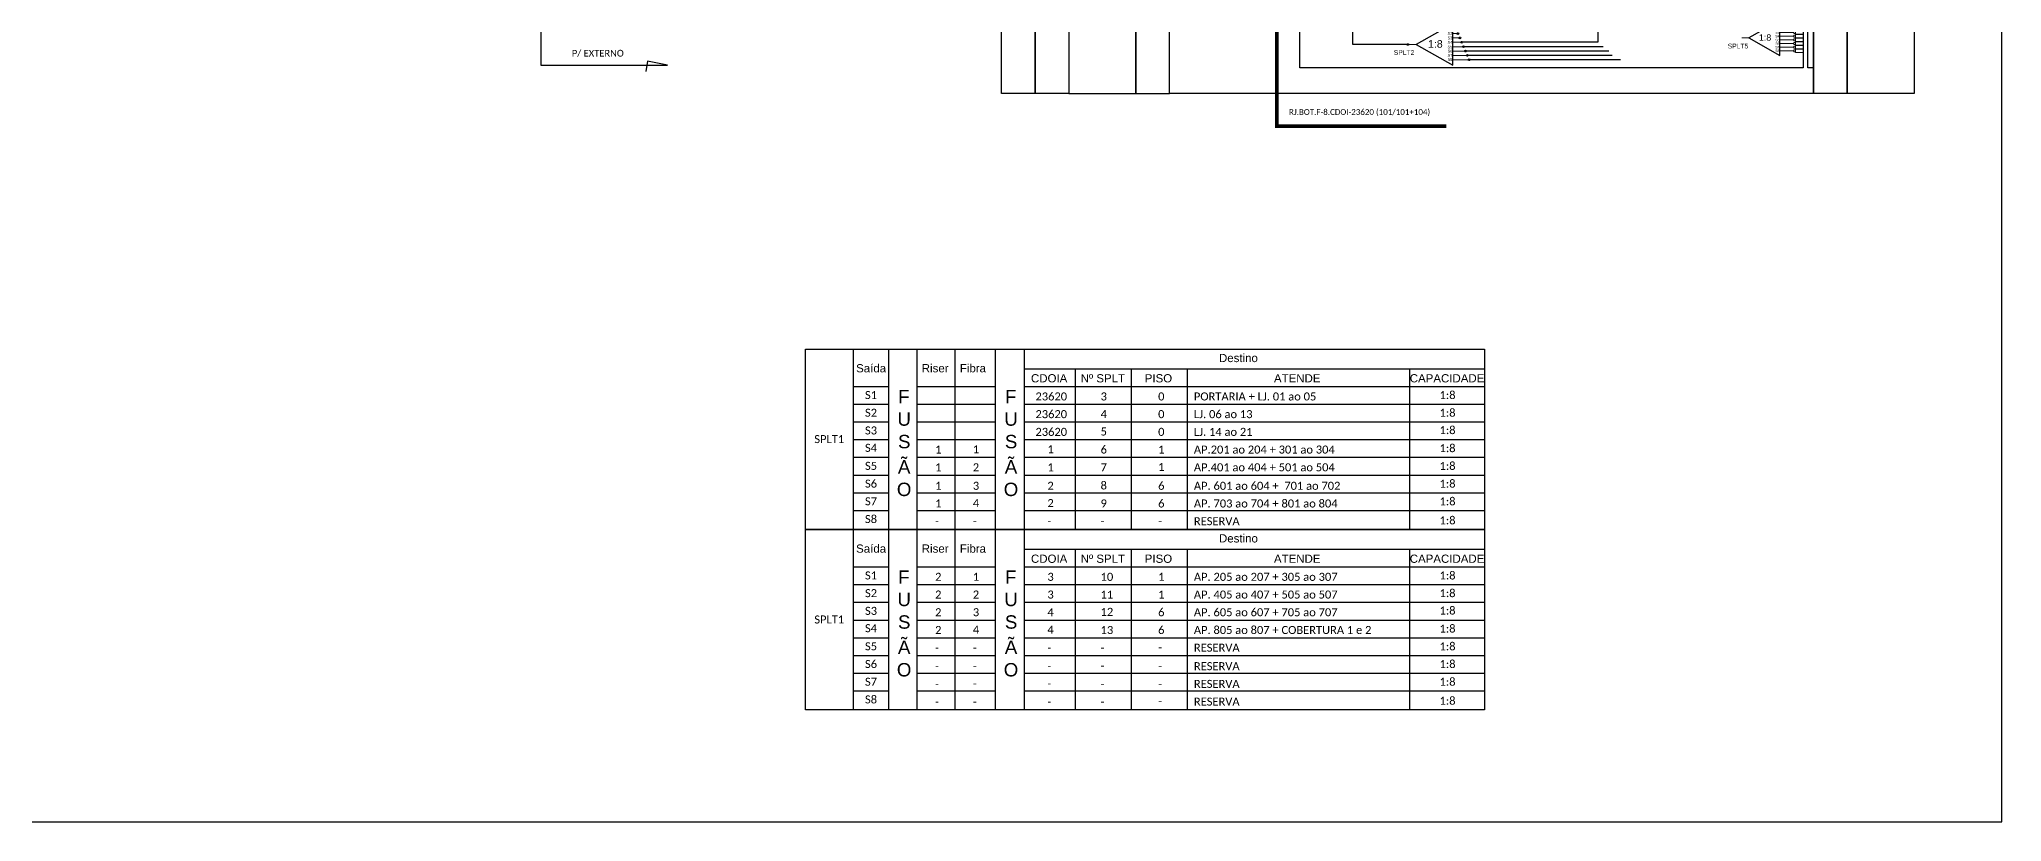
# Model space of a CAD drawing. Extents: x -89 to 749, y 705 to 1299.
# Drawn here: x 252.3 to 749.2, y 705 to 903.1 of the extents above; entities that cross this region are included whole.
import ezdxf
from ezdxf.enums import TextEntityAlignment as Align

# ---------------------------------------------------------------- set-up
doc = ezdxf.new("R2010")
doc.units = 0
doc.styles.add('ARIAL', font='arial.ttf')
doc.styles.get("Standard").update_dxf_attribs({"font": 'arial.ttf'})
doc.styles.add('WMF-Calibri0', font='calibri.ttf')
doc.linetypes.add('RESERVA', pattern='A,0.5,-0.15,["RESERVA",Standard,S=0.18,R=0,X=0,Y=-0.1],-1.3', length=1.95)

# ---------------------------------------------------------------- blocks, each defined once
blk = doc.blocks.new('SPLT_1-8_DIV_DIR')
h = blk.add_hatch(color=3)
h.dxf.hatch_style = 1
edge = h.paths.add_edge_path()
edge.add_arc((12.77, 4.04), 0.242, 0, 360)
h = blk.add_hatch(color=3)
h.dxf.hatch_style = 1
edge = h.paths.add_edge_path()
edge.add_arc((13.27, 2.88), 0.242, 0, 360)
h = blk.add_hatch(color=3)
h.dxf.hatch_style = 1
edge = h.paths.add_edge_path()
edge.add_arc((13.77, 1.73), 0.242, 0, 360)
h = blk.add_hatch(color=3)
h.dxf.hatch_style = 1
edge = h.paths.add_edge_path()
edge.add_arc((14.27, 0.58), 0.242, 0, 360)
h = blk.add_hatch(color=3)
h.dxf.hatch_style = 1
edge = h.paths.add_edge_path()
edge.add_arc((14.77, -0.58), 0.242, 0, 360)
h = blk.add_hatch(color=3)
h.dxf.hatch_style = 1
edge = h.paths.add_edge_path()
edge.add_arc((15.27, -1.73), 0.242, 0, 360)
h = blk.add_hatch(color=3)
h.dxf.hatch_style = 1
edge = h.paths.add_edge_path()
edge.add_arc((15.77, -2.88), 0.242, 0, 360)
h = blk.add_hatch(color=3)
h.dxf.hatch_style = 1
edge = h.paths.add_edge_path()
edge.add_arc((16.27, -4.04), 0.242, 0, 360)
at = {"color": 1}
blk.add_lwpolyline([(11.89, 5.45), (2.22, 0), (11.89, -5.45), (11.89, 5.45)], dxfattribs=at)
at = {"color": 1, "lineweight": 0}
blk.add_lwpolyline([(2.22, 0), (0, 0)], dxfattribs=at)
at = {"color": 7, "lineweight": 0}
for points in [[(12.77, 4.04), (11.89, 4.04)], [(11.89, 2.88), (13.27, 2.88)], [(11.89, 1.73), (13.77, 1.73)], [(11.89, 0.58), (14.27, 0.58)], [(11.89, -0.58), (14.77, -0.58)], [(11.89, -1.73), (15.27, -1.73)], [(11.89, -2.88), (15.77, -2.88)], [(11.89, -4.04), (16.27, -4.04)]]:
    blk.add_lwpolyline(points, dxfattribs=at)
at = {"color": 3}
for centre in [(12.77, 4.04), (13.27, 2.88), (13.77, 1.73), (14.27, 0.58), (14.77, -0.58), (15.27, -1.73), (15.77, -2.88), (16.27, -4.04)]:
    blk.add_circle(centre, 0.242, dxfattribs=at)
at = {"color": 1, "style": 'ARIAL'}
for s, height, p in [('1:8', 2, (5.35, -0.85)), ('S1', 0.75, (10.52, 3.77)), ('S2', 0.75, (10.52, 2.58)), ('S3', 0.75, (10.52, 1.37)), ('S4', 0.75, (10.52, 0.19)), ('S5', 0.75, (10.52, -1.02)), ('S6', 0.75, (10.52, -2.14)), ('S7', 0.75, (10.52, -3.24)), ('S8', 0.75, (10.52, -4.36))]:
    blk.add_text(s, height=height, dxfattribs=at).set_placement(p)
blk = doc.blocks.new('SPLT_1-8_SC-APC')
at = {"color": 1}
blk.add_lwpolyline([(-7.37, -2.1), (-17.04, -7.55), (-7.37, -13), (-7.37, -2.1)], dxfattribs=at)
at = {"color": 3, "lineweight": 0}
for points in [[(-2.99, -3.51), (-7.37, -3.51)], [(-7.37, -4.66), (-2.99, -4.66)], [(-7.37, -5.82), (-2.99, -5.82)], [(-2.41, -3.02), (-2.41, -4)], [(-2.41, -3.02), (0, -3.02)], [(-2.41, -4), (0, -4)], [(-2.41, -4.17), (-2.41, -5.16)], [(-2.41, -4.17), (0, -4.17)], [(-2.41, -5.16), (0, -5.16)], [(-2.41, -5.32), (-2.41, -6.31)], [(-2.41, -5.32), (0, -5.32)], [(-7.37, -6.97), (-2.99, -6.97)], [(-7.37, -8.12), (-2.99, -8.12)], [(-7.37, -9.28), (-2.99, -9.28)], [(-7.37, -10.43), (-2.99, -10.43)], [(-7.37, -11.58), (-2.99, -11.58)], [(-2.41, -6.31), (0, -6.31)], [(-2.41, -6.48), (-2.41, -7.46)], [(-2.41, -6.48), (0, -6.48)], [(-2.41, -7.46), (0, -7.46)], [(-2.41, -7.63), (-2.41, -8.62)], [(-2.41, -7.63), (0, -7.63)], [(-2.41, -8.62), (0, -8.62)], [(-2.41, -8.78), (-2.41, -9.77)], [(-2.41, -8.78), (0, -8.78)], [(-2.41, -9.77), (0, -9.77)], [(-2.41, -9.94), (-2.41, -10.92)], [(-2.41, -9.94), (0, -9.94)], [(-2.41, -10.92), (0, -10.92)], [(-2.41, -11.09), (-2.41, -12.08)], [(-2.41, -11.09), (0, -11.09)], [(-2.41, -12.08), (0, -12.08)]]:
    blk.add_lwpolyline(points, dxfattribs=at)
for points in [[(-2.99, -3.22), (-2.41, -3.22), (-2.41, -3.8), (-2.99, -3.8)], [(-2.99, -4.38), (-2.41, -4.38), (-2.41, -4.95), (-2.99, -4.95)], [(-2.99, -5.53), (-2.41, -5.53), (-2.41, -6.1), (-2.99, -6.1)], [(-2.99, -6.68), (-2.41, -6.68), (-2.41, -7.26), (-2.99, -7.26)], [(-2.99, -7.84), (-2.41, -7.84), (-2.41, -8.41), (-2.99, -8.41)], [(-2.99, -8.99), (-2.41, -8.99), (-2.41, -9.56), (-2.99, -9.56)], [(-2.99, -10.14), (-2.41, -10.14), (-2.41, -10.72), (-2.99, -10.72)], [(-2.99, -11.3), (-2.41, -11.3), (-2.41, -11.87), (-2.99, -11.87)]]:
    blk.add_lwpolyline(points, close=True, dxfattribs=at)
at = {"color": 1, "lineweight": 0}
blk.add_lwpolyline([(-17.04, -7.55), (-19.26, -7.55)], dxfattribs=at)
at = {"color": 1, "style": 'ARIAL'}
for s, height, p in [('S1', 0.75, (-8.74, -3.78)), ('S2', 0.75, (-8.74, -4.97)), ('S3', 0.75, (-8.74, -6.18)), ('1:8', 2, (-13.91, -8.4)), ('S4', 0.75, (-8.74, -7.36)), ('S5', 0.75, (-8.74, -8.57)), ('S6', 0.75, (-8.74, -9.69)), ('S7', 0.75, (-8.74, -10.78)), ('S8', 0.75, (-8.74, -11.9))]:
    blk.add_text(s, height=height, dxfattribs=at).set_placement(p)

msp = doc.modelspace()

# ---------------------------------------------------------------- hatches: boundary and pattern name
h = msp.add_hatch(color=3)
h.dxf.hatch_style = 1
edge = h.paths.add_edge_path()
edge.add_arc((598.86, 901.81), 0.207, 0, 360)

# ---------------------------------------------------------------- linework, layer by layer
at = {"color": 2}
for p, q in [((584.92, 901.81), (584.92, 907.63)), ((598.86, 901.81), (584.92, 901.81))]:
    msp.add_line(p, q, dxfattribs=at)
at = {"color": 7}
for p, q in [((446.36, 824.71), (618.28, 824.71)), ((446.36, 779.03), (446.36, 824.71)), ((458.41, 824.71), (458.41, 779.03)), ((467.32, 824.71), (467.32, 779.03)), ((474.63, 779.03), (474.63, 824.71)), ((484.19, 824.71), (484.19, 779.03)), ((494.37, 824.71), (494.37, 779.03)), ((501.7, 824.71), (501.7, 779.03)), ((618.28, 824.71), (618.28, 779.03)), ((458.41, 815.23), (467.32, 815.23)), ((474.63, 815.23), (494.37, 815.23)), ((501.7, 819.72), (618.28, 819.72)), ((501.7, 815.23), (618.28, 815.23)), ((514.59, 819.72), (514.59, 779.03)), ((528.8, 819.72), (528.8, 779.03)), ((542.98, 819.72), (542.98, 779.03)), ((599.3, 819.72), (599.3, 779.03)), ((458.41, 810.75), (467.32, 810.75)), ((474.63, 810.75), (494.37, 810.75)), ((501.7, 810.75), (618.28, 810.75)), ((458.41, 806.26), (467.32, 806.26)), ((474.63, 806.26), (494.37, 806.26)), ((501.7, 806.26), (618.28, 806.26)), ((458.41, 801.78), (467.32, 801.78)), ((474.63, 801.78), (494.37, 801.78)), ((501.7, 801.78), (618.28, 801.78)), ((458.41, 797.29), (467.32, 797.29)), ((474.63, 797.29), (494.37, 797.29)), ((501.7, 797.29), (618.28, 797.29)), ((458.41, 792.81), (467.32, 792.81)), ((474.63, 792.81), (494.37, 792.81)), ((501.7, 792.81), (618.28, 792.81)), ((458.41, 788.32), (467.32, 788.32)), ((474.63, 788.32), (494.37, 788.32)), ((501.7, 788.32), (618.28, 788.32)), ((458.41, 783.84), (467.32, 783.84)), ((474.63, 783.84), (494.37, 783.84)), ((501.7, 783.84), (618.28, 783.84)), ((618.28, 779.03), (446.36, 779.03)), ((446.36, 779.03), (618.28, 779.03)), ((446.36, 733.35), (446.36, 779.03)), ((458.41, 779.03), (458.41, 733.35)), ((467.32, 779.03), (467.32, 733.35)), ((474.63, 733.35), (474.63, 779.03)), ((484.19, 779.03), (484.19, 733.35)), ((494.37, 779.03), (494.37, 733.35)), ((501.7, 779.03), (501.7, 733.35)), ((618.28, 779.03), (618.28, 733.35)), ((501.7, 774.04), (618.28, 774.04)), ((514.59, 774.04), (514.59, 733.35)), ((528.8, 774.04), (528.8, 733.35)), ((542.98, 774.04), (542.98, 733.35)), ((599.3, 774.04), (599.3, 733.35)), ((458.41, 769.56), (467.32, 769.56)), ((474.63, 769.56), (494.37, 769.56)), ((501.7, 769.56), (618.28, 769.56)), ((458.41, 765.07), (467.32, 765.07)), ((458.41, 760.59), (467.32, 760.59)), ((474.63, 765.07), (494.37, 765.07)), ((474.63, 760.59), (494.37, 760.59)), ((501.7, 765.07), (618.28, 765.07)), ((501.7, 760.59), (618.28, 760.59)), ((458.41, 756.1), (467.32, 756.1)), ((474.63, 756.1), (494.37, 756.1)), ((501.7, 756.1), (618.28, 756.1)), ((458.41, 751.62), (467.32, 751.62)), ((474.63, 751.62), (494.37, 751.62)), ((501.7, 751.62), (618.28, 751.62)), ((458.41, 747.13), (467.32, 747.13)), ((474.63, 747.13), (494.37, 747.13)), ((501.7, 747.13), (618.28, 747.13)), ((458.41, 742.65), (467.32, 742.65)), ((474.63, 742.65), (494.37, 742.65)), ((501.7, 742.65), (618.28, 742.65)), ((458.41, 738.16), (467.32, 738.16)), ((474.63, 738.16), (494.37, 738.16)), ((501.7, 738.16), (618.28, 738.16)), ((618.28, 733.35), (446.36, 733.35))]:
    msp.add_line(p, q, dxfattribs=at)
msp.add_lwpolyline([(-89.32, 705.02), (749.25, 705.02), (749.25, 1299.02), (-89.32, 1299.02), (-89.32, 705.02)])
for points in [[(496, 937.49), (504.5, 937.49), (504.5, 889.37), (496, 889.37)], [(504.5, 937.49), (513, 937.49), (513, 889.37), (504.5, 889.37)], [(530.01, 937.49), (513, 937.49), (513, 889.37), (530.01, 889.37)], [(538.51, 937.49), (530.01, 937.49), (530.01, 889.37), (538.51, 889.37)], [(538.51, 937.49), (701.56, 937.49), (701.56, 889.37), (538.51, 889.37)], [(701.56, 937.49), (710.07, 937.49), (710.07, 889.37), (701.56, 889.37)], [(710.07, 937.49), (727.07, 937.49), (727.07, 889.37), (710.07, 889.37)]]:
    msp.add_lwpolyline(points, close=True)
at = {"color": 1}
msp.add_lwpolyline([(571.49, 930.51), (698.98, 930.51), (698.98, 895.92), (571.49, 895.92)], close=True, dxfattribs=at)
at = {"color": 3}
msp.add_lwpolyline([(701.56, 895.92), (700.14, 895.92), (700.14, 913.46), (698.99, 914.57), (700.14, 915.68), (700.14, 930.51), (701.56, 930.51)], dxfattribs=at)
at = {"color": 6}
msp.add_lwpolyline([(646.97, 921.3), (646.97, 902.39), (612.72, 902.39)], dxfattribs=at)
at = {"color": 1}
msp.add_lwpolyline([(379.34, 912.37), (379.34, 896.57), (411.4, 896.57), (406.37, 897.55), (405.87, 894.97)], dxfattribs=at)
at = {"color": 1, "const_width": 0.9}
msp.add_lwpolyline([(608.59, 881.15), (565.68, 881.15), (565.68, 908.03), (577.47, 908.03)], dxfattribs=at)
at = {"color": 252, "linetype": 'RESERVA', "ltscale": 4}
for points in [[(648.32, 901.25), (613.2, 901.25)], [(649.78, 900.15), (613.68, 900.15)], [(650.56, 899.05), (614.16, 899.05)], [(652.69, 897.95), (614.63, 897.95)]]:
    msp.add_lwpolyline(points, dxfattribs=at)
at = {"color": 3}
msp.add_circle((598.86, 901.81), 0.207, dxfattribs=at)

# ---------------------------------------------------------------- block references
at = {"xscale": 0.9552607811559198, "yscale": 0.9552607811559198, "zscale": 0.9552607811559198}
msp.add_blockref('SPLT_1-8_DIV_DIR', (598.86, 901.81), dxfattribs=at)
at = {"color": 3, "xscale": 0.8082975840550092, "yscale": 0.8082975840550092, "zscale": 0.8082975840550092}
msp.add_blockref('SPLT_1-8_SC-APC', (698.99, 909.56), dxfattribs=at)

# ---------------------------------------------------------------- texts
at = {"style": 'WMF-Calibri0'}
msp.add_text('P/ EXTERNO', height=1.703, dxfattribs=at).set_placement((387.16, 898.75))
at = {"style": 'ARIAL'}
for s, p in [('SPLT2', (597.9, 899.16)), ('SPLT5', (682.45, 900.81))]:
    msp.add_text(s, height=1.212, dxfattribs=at).set_placement(p, align=Align.CENTER)
at = {"color": 1, "style": 'WMF-Calibri0'}
msp.add_text('RJ.BOT.F-8.CDOI-23620 (101/101+104)', height=1.4549, dxfattribs=at).set_placement((586.64, 884.72, 1.62), align=Align.MIDDLE_CENTER)
at = {"color": 7, "style": 'ARIAL'}
for s, p in [('Saída', (462.95, 819.85)), ('Riser', (479.17, 819.85)), ('Fibra', (488.73, 819.85)), ('Destino', (555.96, 822.44)), ('CDOIA', (508.03, 817.3)), ('Nº SPLT', (521.63, 817.3)), ('PISO', (535.71, 817.3)), ('ATENDE', (570.85, 817.3)), ('CAPACIDADE', (608.79, 817.3)), ('Saída', (462.95, 774.18)), ('Riser', (479.17, 774.18)), ('Fibra', (488.73, 774.18)), ('Destino', (555.96, 776.77)), ('CDOIA', (508.03, 771.62)), ('Nº SPLT', (521.63, 771.62)), ('PISO', (535.71, 771.62)), ('ATENDE', (570.85, 771.62)), ('CAPACIDADE', (608.79, 771.62))]:
    msp.add_text(s, height=2.08, dxfattribs=at).set_placement(p, align=Align.MIDDLE_CENTER)
at = {"color": 7, "linetype": 'Continuous', "style": 'ARIAL'}
for s, p in [('F', (469.79, 810.94)), ('F', (496.85, 810.94)), ('U', (469.62, 805.28)), ('U', (496.67, 805.28)), ('S', (469.76, 799.58)), ('S', (496.82, 799.58)), ('Ã', (469.74, 793.19)), ('Ã', (496.8, 793.19)), ('O', (469.47, 787.48)), ('O', (496.53, 787.48)), ('F', (469.79, 765.26)), ('F', (496.85, 765.26)), ('U', (469.62, 759.61)), ('U', (496.67, 759.61)), ('S', (469.76, 753.9)), ('S', (496.82, 753.9)), ('Ã', (469.74, 747.52)), ('Ã', (496.8, 747.52)), ('O', (469.47, 741.81)), ('O', (496.53, 741.81))]:
    msp.add_text(s, height=3.39, dxfattribs=at).set_placement(p)
at = {"color": 7, "style": 'WMF-Calibri0'}
for s, height, p in [('23620', 2.026, (504.57, 811.69)), ('3', 2.03, (521.06, 811.69)), ('0', 2.03, (535.63, 811.69)), ('PORTARIA + LJ. 01 ao 05', 2.0261, (544.68, 811.69)), ('23620', 2.026, (504.57, 807.21)), ('4', 2.03, (521.06, 807.21)), ('0', 2.03, (535.63, 807.21)), ('LJ. 06 ao 13', 2.0261, (544.68, 807.21)), ('1', 2.03, (479.15, 798.24)), ('1', 2.03, (488.71, 798.33)), ('23620', 2.026, (504.57, 802.72)), ('1', 2.03, (507.59, 798.33)), ('5', 2.03, (521.06, 802.81)), ('6', 2.03, (521.06, 798.24)), ('0', 2.03, (535.63, 802.72)), ('1', 2.03, (535.63, 798.24)), ('AP.201 ao 204 + 301 ao 304', 2.0261, (544.68, 798.24)), ('LJ. 14 ao 21', 2.0261, (544.68, 802.72)), ('1', 2.03, (479.15, 793.75)), ('2', 2.03, (488.71, 793.75)), ('1', 2.03, (507.59, 793.75)), ('7', 2.03, (521.06, 793.75)), ('1', 2.03, (535.63, 793.84)), ('AP.401 ao 404 + 501 ao 504', 2.0261, (544.68, 793.75)), ('1', 2.03, (479.15, 789.07)), ('3', 2.03, (488.71, 789.07)), ('2', 2.03, (507.59, 789.07)), ('8', 2.03, (521.06, 789.16)), ('6', 2.03, (535.63, 789.07)), ('AP. 601 ao 604 +  701 ao 702', 2.0261, (544.68, 789.07)), ('1', 2.03, (479.15, 784.59)), ('4', 2.03, (488.71, 784.68)), ('2', 2.03, (507.59, 784.68)), ('9', 2.03, (521.06, 784.59)), ('6', 2.03, (535.63, 784.59)), ('AP. 703 ao 704 + 801 ao 804', 2.0261, (544.68, 784.59)), ('-', 2.03, (479.15, 780.1)), ('-', 2.03, (488.71, 780.1)), ('-', 2.03, (507.59, 780.1)), ('-', 2.03, (521.06, 780.1)), ('-', 2.03, (535.63, 780.19)), ('RESERVA', 2.026, (544.68, 780.1)), ('2', 2.03, (479.15, 766.02)), ('1', 2.03, (488.71, 766.02)), ('3', 2.03, (507.59, 766.02)), ('10', 2.026, (521.06, 766.02)), ('1', 2.03, (535.63, 766.02)), ('AP. 205 ao 207 + 305 ao 307', 2.0261, (544.68, 766.02)), ('2', 2.03, (479.15, 761.53)), ('2', 2.03, (488.71, 761.53)), ('3', 2.03, (507.59, 761.53)), ('11', 2.026, (521.06, 761.53)), ('1', 2.03, (535.63, 761.53)), ('AP. 405 ao 407 + 505 ao 507', 2.0261, (544.68, 761.53)), ('2', 2.03, (479.15, 757.05)), ('3', 2.03, (488.71, 757.05)), ('4', 2.03, (507.59, 757.05)), ('12', 2.026, (521.06, 757.14)), ('6', 2.03, (535.63, 757.05)), ('AP. 605 ao 607 + 705 ao 707', 2.0261, (544.68, 757.05)), ('2', 2.03, (479.15, 752.56)), ('4', 2.03, (488.71, 752.65)), ('4', 2.03, (507.59, 752.65)), ('13', 2.026, (521.06, 752.56)), ('6', 2.03, (535.63, 752.56)), ('AP. 805 ao 807 + COBERTURA 1 e 2 ', 2.0261, (544.68, 752.56)), ('-', 2.03, (479.15, 748.08)), ('-', 2.03, (488.71, 748.08)), ('-', 2.03, (507.59, 748.08)), ('-', 2.03, (521.06, 748.08)), ('-', 2.03, (535.63, 748.17)), ('RESERVA', 2.026, (544.68, 748.08)), ('RESERVA', 2.026, (544.68, 743.4)), ('-', 2.03, (479.15, 743.4)), ('-', 2.03, (488.71, 743.4)), ('-', 2.03, (507.59, 743.4)), ('-', 2.03, (521.06, 743.49)), ('-', 2.03, (535.63, 743.4)), ('RESERVA', 2.026, (544.68, 738.91)), ('-', 2.03, (479.15, 738.91)), ('-', 2.03, (488.71, 739)), ('-', 2.03, (507.59, 739)), ('-', 2.03, (521.06, 738.91)), ('-', 2.03, (535.63, 738.91)), ('-', 2.03, (535.63, 734.52)), ('RESERVA', 2.026, (544.68, 734.43)), ('-', 2.03, (479.15, 734.43)), ('-', 2.03, (488.71, 734.43)), ('-', 2.03, (507.59, 734.43)), ('-', 2.03, (521.06, 734.43))]:
    msp.add_text(s, height=height, dxfattribs=at).set_placement(p)
at = {"color": 7, "lineweight": 0, "style": 'WMF-Calibri0', "flags": 8}
for tag, p, s in [('S1', (461.4, 812.05), 'S1'), ('1:8', (606.89, 812.05), '1:8'), ('S2', (461.4, 807.57), 'S2'), ('S3', (461.4, 803.08), 'S3'), ('1:8', (606.89, 807.57), '1:8'), ('1:8', (606.89, 803.17), '1:8'), ('SPLT1', (448.57, 800.89), 'XX'), ('S4', (461.4, 798.68), 'S4'), ('1:8', (606.89, 798.6), '1:8'), ('S5', (461.4, 794.11), 'S5'), ('1:8', (606.89, 794.11), '1:8'), ('S6', (461.4, 789.62), 'S6'), ('1:8', (606.89, 789.62), '1:8'), ('S7', (461.4, 785.14), 'S7'), ('1:8', (606.89, 785.14), '1:8'), ('S8', (461.4, 780.65), 'S8'), ('1:8', (606.89, 780.33), '1:8'), ('S1', (461.4, 766.37), 'S1'), ('1:8', (606.89, 766.37), '1:8'), ('S2', (461.4, 761.89), 'S2'), ('1:8', (606.89, 761.89), '1:8'), ('SPLT1', (448.57, 755.22), 'XX'), ('S3', (461.4, 757.4), 'S3'), ('1:8', (606.89, 757.49), '1:8'), ('S4', (461.4, 753.01), 'S4'), ('S5', (461.4, 748.43), 'S5'), ('1:8', (606.89, 752.92), '1:8'), ('1:8', (606.89, 748.43), '1:8'), ('S6', (461.4, 743.95), 'S6'), ('1:8', (606.89, 743.95), '1:8'), ('S7', (461.4, 739.46), 'S7'), ('1:8', (606.89, 739.46), '1:8'), ('S8', (461.4, 734.98), 'S8'), ('1:8', (606.89, 734.65), '1:8')]:
    msp.add_attdef(tag, p, s, height=2.026, dxfattribs=at)

doc.saveas('drawing.dxf')
